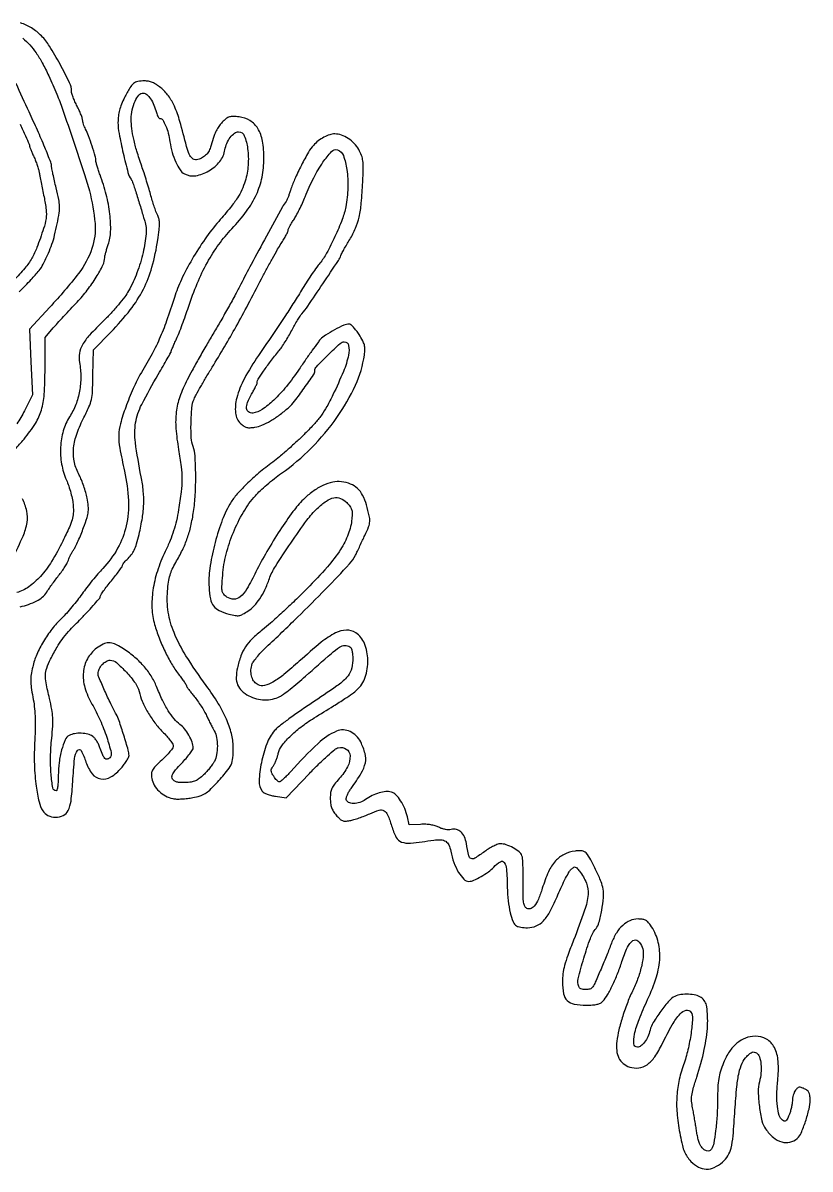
# Model space of a CAD drawing. Extents: x 0 to 2791, y 427 to 2463.
# Drawn here: x 356 to 712, y 466 to 984 of the extents above; entities that cross this region are included whole.
import ezdxf

# ---------------------------------------------------------------- set-up
doc = ezdxf.new("R2010")
doc.units = 0

msp = doc.modelspace()

# ---------------------------------------------------------------- linework, layer by layer
for points in [[(352.374228, 791.364408, 0.020669), (356.523063, 796.028189, 0.030008), (361.639175, 803.1088, 0.068868), (364.3649, 809.080663, 0.057108), (365.641399, 816.234518, 0.015623), (366, 827.708732), (366, 841.994238), (369.710781, 846.247119, -0.00507), (371.617118, 848.387739, -0.001734), (374.423384, 851.453841, -0.001723), (377.544295, 854.816738, -0.00199), (380.5428, 858, 0.026408), (385.113728, 863.35364, 0.025131), (389.176412, 869.245909, 0.024444), (392.183525, 874.691857, 0.111595), (393.014553, 878.188075, -0.055828), (393.10855, 878.950715, -0.008522), (393.489863, 880.436497, -0.009444), (394.005017, 882.180933, -0.008059), (394.612194, 884, 0.079128), (395.682179, 889.868452, 0.034966), (395.307023, 897.763229, 0.032089), (393.681862, 906.61663, 0.028839), (390.895137, 915.519326, -0.008114), (390.169505, 917.539801, -0.009804), (389.556697, 919.459748, -0.008594), (389.102098, 921.088612, -0.063831), (389, 921.885112, 0.071115), (388.70806, 923.927313, 0.007688), (387.298936, 928.492996, 0.010045), (385.702254, 933.082187, 0.029252), (384.354591, 936.154292, -0.019308), (383.836089, 937.275161, -0.018538), (383.397911, 938.447841, -0.018837), (383.089376, 939.509405, -0.061372), (383, 940.234814, 0.082255), (382.8631, 941.06135, 0.011611), (382.266854, 942.687186, 0.012978), (381.459799, 944.592443, 0.010716), (380.504185, 946.580522, -0.01339), (379.548427, 948.596442, -0.015021), (378.740287, 950.585617, -0.014405), (378.154934, 952.31113, -0.074117), (378.004185, 953.306684, 0.112918), (377.114137, 957.156497, 0.011536), (372.804979, 965.532439, 0.014659), (368.037441, 973.715368, 0.055413), (364.37327, 978.363503, 0.058893), (359.933318, 981.916335, 0.064648), (354.920369, 984.203818, 0.075745)], [(355.896534, 977.363704, -0.027999), (359.113158, 974.25, -0.03673), (361.961445, 970.671378, -0.024321), (364.708558, 966.192604, -0.01821), (367.689653, 960.25255, -0.007485), (371.313322, 952, -0.016267), (373.904144, 945.245235, -0.002134), (378.877764, 930.698697, -0.002317), (383.715695, 916.126486, -0.01326), (386.040693, 908.318032, -0.045796), (388.604708, 893.501002, -0.10203), (387.201021, 882.196417, -0.083036), (381.166461, 870.952919, -0.023286), (368.205258, 855.715233), (358.910517, 845.766125), (359.603886, 830.876086), (360.297255, 815.986047), (356.677557, 808.743024, -0.030522), (353.303495, 802.910749, -0.032712)], [(354.331199, 862.629878, 0.011237), (359.738691, 868.157566, 0.015315), (363.334594, 872.246695, 0.058387), (365.176215, 875.09451, 0.009983), (367.542486, 880.154481, 0.021355), (369.120907, 884.16724, 0.022014), (370.322486, 888.222856, 0.011303), (371.486845, 893.395476, 0.010932), (372.370133, 898.335241, 0.045724), (372.562145, 901.345796, 0.043898), (372.208222, 904.398241, 0.009551), (371.038757, 909.572661, -0.002994), (370.257771, 912.82902, -0.004141), (369.598885, 915.760095, -0.002625), (369.078992, 918.228495, -0.050627), (369, 919.00663, 0.092968), (368.589195, 921.196918, 0.004801), (365.907195, 927.903825, 0.007692), (362.573601, 935.671437, 0.006169), (358.754701, 943.930333, -0.011255), (352.936691, 956.8561, -0.035795)], [(354.689077, 720.177914, 0.061055), (362.257826, 722.795831, 0.13801), (366.740644, 726.801533, -0.011574), (367.650032, 728.158535, -0.003849), (369.043213, 730.104869, -0.003829), (370.620365, 732.238234, -0.00435), (372.164954, 734.257596, 0.012323), (373.634404, 736.243552, 0.012771), (374.986176, 738.276354, 0.012559), (376.065038, 740.091876, 0.052557), (376.566219, 741.257596, -0.029378), (376.95634, 742.294786, -0.014161), (377.570064, 743.575669, -0.013989), (378.287371, 744.879012, -0.019478), (379.005961, 746, 0.038732), (379.848841, 747.433394, 0.008993), (381.030568, 749.96875, 0.009228), (382.288064, 752.945322, 0.008919), (383.449825, 756, 0.010074), (384.983525, 760.545097, 0.047169), (385.561173, 763.241673, 0.057686), (385.564954, 765.740583, 0.019891), (385.011705, 769.316238, 0.020798), (384.398904, 771.87712, 0.013668), (383.491936, 774.770125, 0.013759), (382.452688, 777.542481, 0.025637), (381.436646, 779.715178, -0.066452), (379.31056, 785.433242, -0.073785), (378.863714, 791.304122, -0.063868), (380.156374, 797.717244, -0.035395), (383.25, 805.091375, 0.011026), (385.866282, 810.564204, 0.051006), (386.97489, 813.88773, 0.04412), (387.463845, 817.574579, 0.006911), (387.682912, 824.911674), (387.865825, 836.323349), (395.755224, 844.411674, 0.027004), (404.566579, 854.47928, 0.048437), (410.472119, 863.730155, 0.050019), (414.368804, 873.734884, 0.030951), (416.995855, 886.086064, 0.007362), (417.60623, 890.649391, 0.030063), (417.768653, 893.440185, 0.050085), (417.567191, 895.407281, 0.072439), (416.974211, 897.048188, -0.032434), (416.36292, 898.393301, -0.008067), (415.543555, 900.669198, -0.008213), (414.688972, 903.309621, -0.008162), (413.919702, 905.982162, 0.006107), (413.069621, 908.981767, 0.003333), (411.95736, 912.641635, 0.003321), (410.777369, 916.346414, 0.005275), (409.712887, 919.5, -0.010226), (407.530679, 926.18257, -0.019289), (406.091239, 931.668332, -0.023422), (405.272249, 936.405263, -0.031184), (405.001554, 940.764351, -0.051332), (405.433317, 944.945407, -0.056724), (406.707175, 948.804874, -0.067), (408.483919, 951.601843, -0.221276), (410.414044, 952.5, -0.189303), (411.989359, 951.881408, -0.056594), (413.701346, 949.887103, -0.048692), (415.250049, 947.045456, -0.039395), (416.352899, 943.75, 0.030743), (416.685179, 942.696975, 0.042712), (417.117435, 941.807812, 0.049626), (417.579366, 941.183541, 0.211728), (417.993372, 941, -0.258785), (419.201768, 940.329679, -0.037963), (420.548005, 937.756302, -0.036673), (421.736776, 934.31696, -0.029638), (422.514032, 930.486825, 0.032598), (423.522715, 925.662845, 0.037977), (425.116101, 921.259767, 0.041848), (427.04081, 917.792725, 0.122854), (429.050094, 915.97319, 0.164077), (434.156708, 915.116875, 0.094787), (440.073548, 917.264106, 0.090286), (445.023705, 921.581391, 0.129449), (447.364867, 926.880287, -0.064811), (448.213455, 929.744797, -0.057729), (449.791399, 932.420852, -0.06347), (451.699372, 934.369406, -0.168866), (453.513275, 935, -0.309445), (456.116019, 933.218609, -0.059138), (457.624787, 927.365038, -0.051699), (457.855429, 919.883162, -0.055582), (456.522173, 912.700711, -0.033861), (454.997784, 908.6787, -0.037677), (452.988859, 905.047243, -0.0259), (449.878773, 900.803153, -0.007187), (444.569092, 894.48091, 0.025719), (438.368892, 886.516955, 0.020675), (432.521313, 877.368597, 0.021164), (427.660894, 868.147191, 0.035626), (424.486526, 860, -0.01014), (420.990923, 849.47246, -0.019432), (417.691977, 841.206426, -0.020651), (413.903289, 833.557156, -0.013267), (408.915816, 825, 0.026243), (407.602091, 822.605302, 0.008191), (405.882477, 818.884375, 0.008162), (404.094824, 814.658581, 0.008925), (402.500819, 810.5, 0.019563), (400.092896, 802.958567, 0.062751), (399.334308, 797.749132, 0.050472), (399.809332, 791.940338, 0.009527), (401.942097, 781.5, -0.043824), (403.708441, 768.294725, -0.066389), (402.700408, 756.764592, -0.072157), (398.833365, 746.609715, -0.063938), (392.112634, 737.5, 0.013143), (389.951826, 735.119391, 0.00694), (387.39072, 732.059375, 0.0069), (384.854569, 728.852894, 0.010581), (382.755926, 726, -0.012616), (380.665835, 723.182823, -0.008635), (378.15865, 720.0875, -0.008708), (375.637677, 717.186884, -0.017391), (373.526941, 715, 0.035275), (369.140574, 710.11765, 0.031157), (365.282353, 704.467457, 0.031984), (362.267293, 698.573992, 0.044967), (360.415637, 692.968784, 0.018859), (359.737436, 689.470116, 0.03996), (359.533788, 686.718657, 0.034668), (359.758871, 683.735367, 0.011109), (360.497317, 679.350165, -0.018975), (361.14225, 675.114502, -0.017585), (361.484641, 670.733229, -0.01529), (361.544997, 665.80492, -0.008847), (361.331529, 659.881847, 0.010053), (361.140895, 654.212484, 0.0114), (361.191432, 648.773168, 0.012071), (361.479105, 643.662547, 0.0155), (362.002369, 638.983469, 0.020546), (363.31069, 631.931923, 0.082675), (364.968812, 627.892498, 0.141927), (367.321208, 625.768851, 0.113576), (370.662288, 625, 0.109157), (374.233767, 625.789108, 0.171312), (376.458742, 627.964965, 0.084798), (377.751711, 632.329028, 0.014419), (378.534304, 641, -0.009226), (379.376671, 651.556656, -0.123396), (380.677071, 655.190826, -0.568283), (382.31865, 655.105508, -0.041184), (384.516475, 649.950397, 0.084529), (387.347833, 644.633688, 0.18862), (391.213877, 642.316576, 0.181621), (395.738, 643.197183, 0.077978), (400.487792, 647.256773, 0.017559), (401.831379, 648.942846, 0.021328), (402.963881, 650.615863, 0.020476), (403.785426, 652.079523, 0.120601), (403.984994, 652.929999, 0.068535), (403.626929, 655.358086, 0.004657), (401.609349, 662.055983, 0.005784), (399.482284, 668.617969, 0.045926), (398.192146, 671.531805, -0.014899), (395.742489, 676.250843, -0.007715), (392.950971, 682.280448, -0.003846), (390.348442, 688.260724, -0.101035), (390, 689.967475, -0.112173), (390.460282, 691.993319, -0.072242), (391.80781, 694.001295, -0.074063), (393.623972, 695.493076, -0.135773), (395.456361, 696, -0.182052), (398.275065, 694.93852, -0.025971), (402.777626, 690.552844, -0.029215), (406.849791, 685.600812, -0.103767), (408.52784, 681.873244, 0.048616), (409.963426, 677.442924, 0.029507), (412.457955, 672.526188, 0.028696), (415.641568, 667.728818, 0.034709), (419.173796, 663.641332, -0.015051), (421.022008, 661.66514, -0.019676), (422.582303, 659.745501, -0.017588), (423.741348, 658.080013, -0.144189), (424, 657.201742, -0.15352), (423.726031, 656.330481, -0.018158), (422.489969, 654.689699, -0.020349), (420.828131, 652.804981, -0.015367), (418.859467, 650.870125, 0.010289), (415.833016, 647.955463, 0.070378), (414.594638, 646.302945, 0.116602), (414.161931, 644.742061, 0.049828), (414.295444, 642.566819, 0.090774), (415.380796, 639.517275, 0.070588), (417.554275, 636.739336, 0.06835), (420.494831, 634.597834, 0.074627), (423.818897, 633.407087, 0.044441), (425.483567, 633.22967, 0.016674), (427.831692, 633.267224, 0.016365), (430.400424, 633.478496, 0.019116), (432.818897, 633.851475, 0.025519), (436.096488, 634.661443, 0.062809), (438.357713, 635.667853, 0.054874), (440.471352, 637.287492, 0.015899), (443.35209, 640.225691, 0.01059), (448.117391, 645.631067, 0.065558), (450.111983, 648.7399, 0.088279), (450.951857, 651.854272, 0.027254), (451.111893, 656.729471, 0.056865), (450.280868, 662.834568, 0.041206), (448.047009, 669.329557, 0.034325), (444.313076, 676.462525, 0.019772), (438.912918, 684.520629, -0.016759), (429.731471, 698.044343, -0.043517), (424.341356, 708.501217, -0.058123), (421.753568, 717.749111, -0.05997), (421.4027, 727.244966, -0.015394), (421.873415, 731.368896, -0.033737), (422.541304, 734.473708, -0.03797), (423.562125, 737.225436, -0.025409), (425.119322, 740.202371, 0.020503), (428.136348, 745.834913, 0.028428), (430.334204, 751.122851, 0.027964), (431.943021, 756.693376, 0.018923), (433.174643, 763.188308, 0.024617), (433.940192, 770.792512, 0.014673), (434.138239, 779.888993, 0.012489), (433.862271, 788.363712, 0.076597), (432.951652, 792.627166, -0.078577), (432.131028, 796.544703, -0.017777), (432.034843, 803.362655, -0.017911), (432.425514, 810.177716, -0.076061), (433.412764, 814.127876, -0.026272), (434.344041, 816.059368, -0.004141), (436.403619, 819.740689, -0.004588), (438.909238, 824.041301, -0.003994), (441.610515, 828.5, 0.005362), (447.153641, 837.706175, 0.005513), (452.445973, 846.944728, 0.005083), (457.899732, 856.950878, 0.003405), (463.9425, 868.5, -0.004129), (466.344234, 873.074129, -0.003837), (468.879721, 877.721573, -0.003827), (471.197694, 881.819648, -0.012915), (472.801441, 884.445781, 0.009147), (474.026513, 886.418266, 0.012237), (475.060423, 888.253663, 0.009481), (475.850204, 889.810086, 0.113133), (476, 890.463646, -0.10701), (476.133059, 891.078239, -0.0141), (476.722201, 892.283621, -0.015838), (477.517149, 893.689947, -0.012672), (478.458558, 895.153825, 0.024674), (479.59123, 897.011631, 0.00925), (480.999355, 899.718558, 0.009138), (482.426978, 902.728354, 0.010959), (483.655635, 905.612615, -0.022344), (487.516244, 914.132147, -0.033259), (491.699788, 921.164804, -0.034842), (495.613885, 926.077037, -0.291103), (498.234028, 926.779107, -0.233039), (500.91515, 924.217252, -0.051157), (502.525704, 917.85709, -0.045354), (502.976685, 909.68666, -0.037997), (502.010781, 901.056848, -0.045035), (500.391165, 895.36947, -0.015995), (497.099613, 887.571779, -0.015659), (493.3589, 880.073172, -0.052731), (490.270542, 875.553213, 0.021295), (488.878546, 873.767737, 0.005873), (486.845097, 870.845031, 0.005921), (484.617525, 867.476532, 0.00616), (482.5, 864.099874, -0.004192), (478.618602, 857.856057, -0.004654), (474.76413, 851.893488, -0.003393), (469.90429, 844.634671, -0.001066), (462.535069, 833.837332, 0.027056), (456.143943, 823.340725, 0.05915), (452.703466, 814.591495, 0.08773), (452.145913, 807.764226, 0.182765), (454.457697, 803.039741, 0.038936), (455.914243, 801.870643, 0.086601), (457.205271, 801.285176, 0.077021), (458.713505, 801.135, 0.026023), (460.914946, 801.370409, 0.062404), (464.103751, 802.29846, 0.029749), (467.923885, 804.226183, 0.026893), (472.025533, 806.916912, 0.022111), (476.1027, 810.204372, 0.047667), (478.874365, 813.163231, 0.009614), (483.173471, 818.958469, 0.005297), (487.438302, 825.080924, 0.150582), (488, 826.903716, -0.193736), (488.731504, 828.720746, -0.007182), (494.028212, 834.076833, -0.007284), (499.471713, 839.27181, -0.189074), (501.328542, 840, -0.361131), (503.310647, 838.353696, -0.099038), (503.254352, 833.977392, -0.045752), (500.966628, 826.627022, -0.014008), (496.205705, 816, -0.014469), (493.470603, 810.722439, -0.02935), (490.964854, 806.776406, -0.028202), (487.949179, 803.053534, -0.012344), (483.562993, 798.456287, -0.008898), (480.000643, 795.026749, -0.006654), (475.959129, 791.37116, -0.006731), (472.059195, 788.029004, -0.015237), (469, 785.63213, 0.016587), (462.709579, 780.676141, 0.01874), (457.021255, 775.50362, 0.020172), (452.407752, 770.601155, 0.048768), (449.530833, 766.547773, 0.043447), (445.745133, 758.357041, 0.025317), (442.591105, 747.995454, 0.025382), (440.533801, 737.530104, 0.049991), (440.165919, 729.069435, 0.032236), (440.817105, 723.70932, 0.113044), (442.196223, 720.54038, 0.125604), (444.725903, 718.472511, 0.044155), (449.169806, 716.864773, 0.018562), (452.058604, 716.21343, 0.087541), (453.751338, 716.196489, 0.087003), (455.352674, 716.759699, 0.018211), (457.900051, 718.315159, 0.057416), (460.702749, 720.672538, 0.04408), (463.18472, 723.813873, 0.037448), (465.417453, 727.845967, 0.022696), (467.469307, 732.902757, -0.056775), (470.156045, 738.415287, -0.007978), (477.133761, 748.998687, -0.008722), (484.466586, 759.351047, -0.04428), (489.134688, 764.649475, -0.036987), (493.224003, 767.997909, -0.104212), (496.603341, 769.444632, -0.145207), (499.589038, 769.170461, -0.101706), (502.427168, 767.300104, -0.032021), (503.910326, 765.613755, -0.087161), (504.646858, 764.21093, -0.078689), (504.901092, 762.557191, -0.022823), (504.771317, 759.971852, -0.067213), (503.144405, 753.02404, -0.051501), (499.628104, 746.052641, -0.037987), (493.713324, 738.207224, -0.015305), (484.535604, 728.40581, -0.005201), (479.024135, 722.983562, -0.004777), (473.243831, 717.519486, -0.004776), (467.994876, 712.744247, -0.015662), (464.400841, 709.733571, 0.023846), (459.624182, 705.597372, 0.056217), (456.602748, 701.989271, 0.060208), (454.581491, 697.955851, 0.030964), (453.00467, 692.520836, 0.05028), (452.480999, 688.177412, 0.101536), (453.105106, 684.802616, 0.110962), (454.952373, 682.138439, 0.068047), (458.103314, 679.947293, 0.054177), (461.637085, 678.603051, 0.057174), (465.31309, 678.081183, 0.059244), (468.891133, 678.409667, 0.066938), (472.137461, 679.571084, 0.041149), (473.815272, 680.621821, 0.00689), (476.82767, 682.938267, 0.007507), (480.298649, 685.77003, 0.006596), (483.837801, 688.827633, -0.001672), (495.483873, 699.091116, -0.033616), (499.239589, 701.957064, -0.137469), (501.586129, 702.712334, -0.151836), (503.883097, 702.093412, -0.149619), (504.484271, 701.392845, -0.052446), (504.890001, 700.114634, -0.038656), (505.116991, 698.312442, -0.017638), (505.147256, 695.938247, -0.072252), (504.392024, 691.451993, -0.114471), (502.400315, 688.121643, -0.049295), (497.994619, 684.370267, -0.00479), (486.396948, 676.482352, 0.005662), (480.781821, 672.648999, 0.007053), (475.65609, 668.955231, 0.00584), (471.444021, 665.751702, 0.052394), (469.774281, 664.143595, 0.084972), (466.291836, 658.19961, 0.040366), (463.834548, 649.645977, 0.038465), (462.812123, 641.31861, 0.177203), (464.25, 636.759132, 0.107502), (465.046685, 636.087601, 0.030147), (466.537732, 635.411153, 0.028923), (468.360163, 634.831797, 0.026861), (470.282706, 634.449554), (475.065411, 633.763103), (485.555679, 644.77891, -0.008194), (489.851693, 649.144604, -0.01207), (493.776716, 652.822578, -0.00971), (497.093367, 655.669624, -0.111466), (498.618627, 656.440417, -0.209213), (502.23954, 655.831634, -0.244191), (503.932754, 652.823943, -0.128184), (502.798996, 647.783401, -0.067223), (499.089673, 642.481457, 0.017608), (496.881159, 639.909413, 0.060775), (495.729486, 638.043108, 0.073578), (495.17599, 636.151066, 0.03444), (495, 633.599068, 0.030731), (495.141677, 631.296148, 0.053387), (495.577069, 629.432942, 0.055268), (496.383975, 627.748166, 0.035621), (497.657652, 625.99501, 0.024299), (499.268843, 624.258896, 0.09844), (500.471831, 623.474402, 0.108155), (501.823047, 623.247814, 0.032456), (503.907652, 623.486949, 0.02738), (505.658643, 623.904053, 0.010689), (508.027487, 624.662797, 0.010543), (510.561915, 625.594947, 0.012895), (512.888047, 626.57654, -0.032187), (517.095487, 628.163842, -0.203137), (519.325199, 627.930161, -0.17123), (520.930087, 626.123721, -0.021703), (522.713848, 621.141608, 0.041443), (524.836863, 615.876044, 0.196104), (527.239463, 613.779772, 0.108956), (531.256698, 613.32362, 0.008993), (541.768815, 614.612253, -0.0455), (545.047176, 614.773102, -0.132257), (547.192738, 614.09786, -0.144627), (548.595781, 612.484033, -0.058522), (549.498246, 609.680902, 0.037243), (550.931496, 604.482179, 0.049379), (553.030007, 600.049283, 0.059002), (555.419123, 596.962551, 0.201213), (557.714152, 596, 0.106246), (559.856213, 596.460369, 0.023889), (563.198888, 598.163243, 0.025772), (566.537445, 600.305357, 0.0495), (568.924314, 602.402682, -0.064108), (571.922909, 604.886591, -0.404751), (573.685351, 604.519336, -0.133033), (574.705579, 601.556763, -0.010987), (575.077183, 593.334654, 0.020987), (575.483293, 587.110864, 0.032054), (576.40488, 581.780847, 0.035998), (577.693456, 577.719945, 0.157674), (579.279444, 575.806132, 0.081473), (579.984578, 575.505146, 0.020163), (581.220486, 575.253932, 0.02009), (582.677488, 575.078195, 0.018925), (584.173275, 575.015313, 0.104279), (588.11728, 575.829751, 0.103465), (591.409359, 578.168292, 0.066657), (594.497801, 582.55122, 0.020359), (597.959746, 589.904604, -0.008824), (599.694678, 593.821655, -0.011036), (601.447751, 597.38984, -0.009366), (603.03102, 600.305484, -0.079926), (603.958295, 601.462258, -0.034235), (605.085225, 602.349802, -0.208995), (605.796791, 602.484155, -0.154212), (606.507316, 602.066454, -0.016704), (607.748112, 600.593094, -0.073265), (610.816323, 595.23744, -0.11562), (611.571556, 590.020371, -0.062374), (610.046099, 582.899725, -0.009789), (605.046468, 569.421342, 0.00651), (602.426448, 562.497675, 0.022125), (600.979955, 557.894993, 0.032129), (600.246015, 554.198853, 0.032958), (600, 550.470637, 0.047081), (600.499384, 545.178956, 0.152708), (602.143625, 542.105652, 0.150197), (605.2655, 540.487126, 0.045063), (610.659464, 540, 0.014992), (613.63345, 540.089191, 0.041652), (615.701305, 540.387386, 0.060786), (617.178316, 540.923019, 0.093301), (618.254088, 541.75, 0.051118), (620.328426, 544.611784, 0.019047), (622.65515, 549.00599, 0.017963), (624.936855, 554.213594, 0.016484), (626.910481, 559.721594, -0.027485), (629.388448, 566.185818, -0.13391), (631.853388, 569.189185, -0.346033), (634.11855, 569.078186, -0.123685), (636.097656, 566.243144, -0.110558), (636.563045, 563.013176, -0.033534), (635.847746, 558.085886, -0.031685), (634.273382, 552.496473, -0.02933), (631.971849, 547, 0.021218), (629.514049, 541.387519, 0.016029), (627.280601, 535.038871, 0.01632), (625.53769, 528.827992, 0.030307), (624.599307, 523.681502, 0.052404), (624.535316, 519.42863, 0.093847), (625.487014, 516.078835, 0.108506), (627.468897, 513.628638, 0.089168), (630.43364, 512.021901, 0.112321), (634.534157, 511.630883, 0.123183), (638.247168, 513.087121, 0.088504), (641.716925, 516.627277, 0.03585), (645.128381, 522.488078, -0.014556), (649.672076, 531.118979, -0.055344), (653.227067, 536.053955, -0.147461), (655.962221, 537.705199, -0.32621), (658.105388, 536.848393, -0.157447), (658.838737, 533.946039, -0.018782), (658.152584, 527.268506, -0.022818), (656.754384, 519.821154, -0.027594), (654.745686, 513, 0.034249), (652.638444, 505.476439, 0.039431), (651.703381, 498.082534, 0.036567), (651.909853, 490.181173, 0.023492), (653.246308, 481.105146, 0.01169), (654.243358, 476.573189, 0.038702), (655.195868, 473.672682, 0.053028), (656.400138, 471.471534, 0.040823), (658.140398, 469.355146, 0.077646), (661.513981, 466.811568, 0.117175), (665.057209, 465.87745, 0.114657), (668.698018, 466.63002, 0.072221), (672.355233, 469.007037, 0.073105), (674.844679, 471.936871, 0.080454), (676.286326, 475.367698, 0.038307), (677.172636, 480.836711, 0.005113), (678.035672, 492.5, -0.007417), (678.876828, 503.197607, -0.030863), (679.875332, 509.587503, -0.052794), (681.283195, 513.804662, -0.089664), (683.397337, 516.851883, -0.02224), (684.824434, 518.157375, -0.089821), (685.845829, 518.738521, -0.13917), (686.759364, 518.794835, -0.086416), (687.7608, 518.386228, -0.178717), (689.076265, 516.681759, -0.050521), (689.7623, 513.342644, -0.046506), (689.7974, 509.323769, -0.046331), (689.089615, 505.36239, 0.074917), (688.541572, 500.811421, 0.025185), (689.078027, 494.125671, 0.024144), (690.251479, 487.629307, 0.099065), (691.891728, 484, 0.06013), (695.39812, 480.175803, 0.104867), (699.158125, 478.123464, 0.130264), (702.848259, 478.006815, 0.12378), (706.193166, 479.721834, 0.112597), (707.955251, 482.156627, 0.020432), (709.939881, 487.407696, 0.022944), (711.515998, 493.002083, 0.057246), (712, 497.21561, 0.027273), (711.888113, 499.265346, 0.092923), (711.501877, 500.53927, 0.113992), (710.730825, 501.442353, 0.05244), (709.390453, 502.231867, 0.027877), (707.917796, 502.806085, 0.12371), (706.998014, 502.870461, 0.146853), (706.243247, 502.489044, 0.045003), (705.390453, 501.519298, 0.056149), (704.857218, 500.586235, 0.030463), (704.408446, 499.341783, 0.029942), (704.101744, 498.003765, 0.041389), (704, 496.776752, -0.039133), (703.894705, 495.433452, -0.018178), (703.559346, 493.715669, -0.017881), (703.074381, 491.928033, -0.023782), (702.4999, 490.345519, -0.015533), (701.637812, 488.450009, -0.109302), (701.00768, 487.663806, -0.244869), (700.355527, 487.533561, -0.102749), (699.541336, 487.965694, -0.146385), (698.067876, 490.17893, -0.04375), (697.216605, 494.188197, -0.036026), (696.953883, 499.464135, -0.021134), (697.361721, 505.775771, 0.042414), (697.556457, 514.620891, 0.102065), (695.841519, 520.910543, 0.147455), (692.291776, 524.627325, 0.131951), (687.115141, 525.966779, 0.09214), (682.829597, 525.129467, 0.081037), (678.912521, 522.789809, 0.071101), (675.53946, 519.010682, 0.049612), (672.858474, 513.954906, 0.020968), (671.462232, 510.087998, 0.036553), (670.680461, 506.771625, 0.029174), (670.291786, 502.901709, 0.008838), (670.149577, 497, -0.013438), (669.914045, 489.927721, -0.015354), (669.299837, 483.187235, -0.013756), (668.450978, 477.535753, -0.094524), (667.4522, 474.922658, -0.171563), (666.49253, 474.150723, -0.152738), (665.208322, 474.106462, -0.11327), (663.822698, 474.853138, -0.072546), (662.63145, 476.25, -0.053017), (662.04262, 477.452512, -0.017975), (661.441219, 479.307813, -0.017645), (660.91916, 481.420692, -0.019388), (660.566138, 483.5, 0.006053), (660.241892, 485.776001, 0.003521), (659.800456, 488.5, 0.003519), (659.319635, 491.22363, 0.005933), (658.873248, 493.5, -0.030485), (658.422604, 496.595785, -0.054742), (658.488703, 499.159635, -0.037478), (659.144303, 502.234429, -0.007836), (660.77697, 507.5, 0.025501), (664.148811, 519.907726, 0.040134), (665.624541, 530.844008, 0.047799), (665.272171, 539.305119, 0.208609), (662.718531, 543.484595, 0.098209), (660.376147, 544.517243, 0.045417), (657.061477, 544.946076, 0.044849), (653.606119, 544.767099, 0.073183), (650.797053, 543.936495, 0.108764), (648.282004, 542.023443, 0.018347), (644.520627, 537.247872, 0.020051), (641.102205, 532.146395, 0.076238), (639.619857, 528.621527, -0.043793), (638.602845, 525.685293, -0.056086), (637.150142, 523.222991, -0.067209), (635.497288, 521.549814, -0.165818), (633.88499, 521, -0.392247), (632.302095, 522.46757, -0.072179), (632.600754, 526.818665, -0.041128), (634.654999, 533.582657, -0.016291), (638.526932, 542.5, 0.035431), (642.535494, 552.792685, 0.065963), (644.037175, 561.603391, 0.079845), (643.090754, 569.305075, 0.081855), (639.778953, 576.25, 0.042848), (638.64382, 577.614319, 0.084799), (637.502701, 578.432427, 0.080175), (636.111328, 578.85188, 0.03504), (634.181906, 578.973099, 0.100083), (630.554217, 578.211985, 0.083617), (627.241666, 576.073972, 0.071354), (624.400184, 572.619417, 0.047584), (622.164379, 568, -0.007823), (620.082636, 562.653666, -0.004645), (617.443447, 556.345562, -0.003127), (614.856912, 550.423537, -0.038255), (613.684926, 548.25, -0.178886), (612.433608, 547.307051, -0.081424), (610.372333, 547.039112, -0.083974), (608.39282, 547.441991, -0.212111), (607.377102, 548.459671, -0.153236), (607.157471, 551.980456, -0.011897), (609.66602, 561.202161, -0.015336), (612.65108, 570.20796, -0.082204), (615.188246, 574.693422, 0.106804), (616.52486, 577.350933, 0.018246), (617.748717, 582.9094, 0.020306), (618.554109, 588.640023, 0.066696), (618.42383, 592.450847, 0.053242), (617.477736, 595.820119, 0.015177), (615.306473, 600.809139, 0.01555), (612.80811, 605.704029, 0.04508), (610.684916, 608.853702, 0.115404), (609.962895, 609.411496, 0.064906), (608.898525, 609.738825, 0.049648), (607.498322, 609.836308, 0.025913), (605.753391, 609.693748, 0.080355), (600.732598, 608.175237, 0.098959), (596.848621, 605.214401, 0.075995), (593.713872, 600.328944, 0.030131), (590.908293, 592.842179, -0.025188), (589.109931, 587.895039, -0.07364), (587.229518, 584.800602, -0.151994), (585.354382, 583.582606, -0.2466), (583.538453, 583.968087, -0.145765), (582.798875, 585.076066, -0.04624), (582.386906, 587.040925, -0.026957), (582.19906, 590.149338, -0.00635), (582.231568, 595.356099, 0.006896), (582.252357, 599.391918, 0.008678), (582.155203, 603.128181, 0.007157), (581.975164, 606.246735, 0.066015), (581.701735, 607.569622, 0.142073), (580.467039, 609.306752, 0.041893), (577.719214, 611.134212, 0.04247), (574.548555, 612.543536, 0.083537), (571.835503, 613, 0.096022), (570.72262, 612.784288, 0.020639), (568.923674, 611.971875, 0.020834), (566.886056, 610.839799, 0.018552), (564.867115, 609.5, -0.013095), (560.342436, 606.425719, -0.250334), (558.698056, 606.293849, -0.240766), (557.634785, 607.588201, -0.012183), (556.567761, 613.112712, 0.062075), (555.656013, 616.163347, 0.102341), (554.101711, 618.347967, 0.12527), (552.057735, 619.462466, 0.124604), (549.725298, 619.46719, -0.064105), (548.492186, 619.321167, -0.040637), (547.049099, 619.453426, -0.038237), (545.538835, 619.837553, -0.037956), (544.100777, 620.447886, 0.047816), (542.445228, 621.11238, 0.031736), (540.447521, 621.564727, 0.029058), (538.205034, 621.792281, 0.024237), (535.810046, 621.779262), (530.633946, 621.5), (529.859425, 625.120888, 0.045733), (528.67961, 628.906339, 0.04444), (526.822582, 632.452954, 0.04782), (524.669541, 635.188822, 0.14158), (522.624365, 636.37943, 0.085953), (520.145228, 636.564269, 0.046447), (517.130778, 635.984871, 0.042841), (513.962841, 634.762167, 0.041223), (511.006092, 633.004338, -0.074977), (508.364623, 631.665546, -0.081346), (505.519747, 631.214921, -0.106916), (503.267516, 631.714459, -0.242719), (502.223673, 633.050362, -0.122844), (502.270773, 633.86985, -0.029227), (502.756333, 635.158637, -0.028323), (503.506476, 636.615929, -0.024673), (504.449032, 638.050362, 0.020811), (509.041703, 644.923519, 0.086543), (510.860014, 649.545682, 0.115674), (510.740225, 653.794632, 0.052209), (508.75, 659.037036, 0.165628), (503.943874, 663.747685, 0.214535), (497.843629, 663.896731, 0.09115), (489.470956, 658.410838, 0.018953), (477.167907, 645.75, -0.009979), (475.461908, 643.930169, -0.014377), (473.87575, 642.395313, -0.010045), (472.511357, 641.198352, -0.176817), (471.967997, 641, -0.163495), (471.509799, 641.153941, -0.031337), (470.83573, 641.734375, -0.030406), (470.10278, 642.542831, -0.023909), (469.408043, 643.5, -0.025716), (468.542325, 644.982235, -0.111672), (468.287424, 645.960995, -0.121067), (468.488791, 646.912227, -0.032628), (469.253847, 648.264667, 0.033177), (469.873806, 649.363419, 0.016942), (470.510608, 650.814659, 0.016757), (471.068218, 652.360883, 0.024104), (471.448455, 653.765318, -0.106769), (473.02877, 657.220806, -0.036756), (476.652775, 661.393427, -0.032744), (481.661062, 665.756934, -0.024909), (487.663729, 669.876236, 0.001273), (496.488379, 675.337473, 0.005566), (501.662277, 678.638119, 0.008942), (505.005751, 680.910172, 0.030212), (507.066479, 682.560163, 0.129109), (510.799988, 688.278209, 0.085934), (511.977482, 696.059136, 0.088863), (510.473107, 703.537423, 0.154968), (506.517227, 708.396755, 0.155418), (502.272112, 709.579266, 0.107968), (497.415325, 708.329808, 0.055124), (490.950926, 704.121849, 0.012411), (481, 695.53417, -0.012699), (474.069044, 689.559696, -0.041501), (469.08712, 686.128887, -0.068502), (465.310569, 684.605904, -0.170129), (462.382431, 684.871614, -0.117394), (460.682884, 686.194035, -0.089086), (459.550823, 688.2755, -0.078383), (459.12069, 690.875009, -0.063445), (459.457297, 693.68588, -0.089377), (460.080777, 695.06648, -0.018431), (461.679849, 697.217242, -0.018834), (463.751345, 699.608616, -0.016753), (466.076807, 701.93588, 0.005377), (480.154899, 715.398042, 0.006631), (492.976441, 728.262069, 0.004113), (503.723867, 739.51876, 0.079619), (506.419213, 743.5, -0.000866), (507.301452, 745.383956, -0.000427), (508.428844, 747.775289, -0.000424), (509.603136, 750.255146, -0.000619), (510.641967, 752.437153, 0.01793), (512.322894, 756.30761, 0.080639), (512.842692, 758.71174, 0.069991), (512.613737, 761.314202, 0.011512), (511.3592, 766.21656, 0.0492), (509.651887, 770.594082, 0.088256), (507.335685, 773.664737, 0.093381), (504.202285, 775.639136, 0.060753), (500.05027, 776.720083, 0.090913), (496.135285, 776.532041, 0.051828), (491.644239, 774.979262, 0.0468), (487.051938, 772.288685, 0.041153), (482.822254, 768.684141, 0.037478), (478.128667, 763.199626, 0.013359), (472.251345, 754.722193, 0.013297), (466.346653, 745.153794, 0.016554), (461.399193, 735.949384, -0.015898), (457.303628, 728.305826, -0.083843), (454.282519, 724.652654, -0.183085), (451.424327, 723.608157, -0.143024), (448.238402, 724.579449, -0.064327), (446.795337, 725.816086, -0.137377), (446.147945, 727.120277, -0.060773), (446.009092, 729.210999, -0.005409), (446.357065, 734.483842, -0.0435), (447.922461, 743.963212, -0.034887), (451.180494, 753.7831, -0.035229), (455.72099, 762.935412, -0.047744), (461.127958, 770.408028, -0.024347), (463.273255, 772.61834, -0.010521), (466.329436, 775.35666, -0.010382), (469.709515, 778.139513, -0.013547), (472.920088, 780.534609, 0.044219), (486.463044, 791.993339, 0.042208), (498.013795, 805.823729, 0.044651), (506.397302, 820.390966, 0.073265), (510.413568, 834.01352, 0.028715), (510.631708, 836.635016, 0.069109), (510.413756, 838.566092, 0.060608), (509.655765, 840.511964, 0.018165), (508.047835, 843.26352, 0.021747), (506.783823, 845.077213, 0.028549), (505.469551, 846.608659, 0.028624), (504.271355, 847.718756, 0.174236), (503.48878, 848, 0.105893), (501.125464, 847.493807, 0.017854), (496.954953, 845.439451, 0.019959), (492.883091, 843.035479, 0.065095), (490.5, 841.014989, 0.026284), (489.334793, 839.5887, 0.002944), (486.877277, 836.193595, 0.00357), (484.003337, 832.112301, 0.002889), (480.975836, 827.692753, -0.021273), (475.147785, 819.821886, -0.03289), (469.409204, 813.608119, -0.038369), (464.169648, 809.347833, -0.12397), (460.001124, 807.782132, -0.181189), (458.079806, 808.264289, -0.228907), (457.186277, 809.838074, -0.112196), (457.623916, 812.600097, -0.03739), (459.435456, 816.299651, 0.010584), (460.417498, 818.059752, 0.013375), (461.246665, 819.729084, 0.011462), (461.866332, 821.149607, 0.097411), (462, 821.829204, -0.145586), (462.380073, 823.106857, -0.0074), (464.828781, 826.739814, -0.01115), (467.973236, 831.050902, -0.007373), (471.766677, 835.866479, 0.021348), (473.028428, 837.563695, 0.008837), (474.593709, 839.958485, 0.008724), (476.183627, 842.588192, 0.01112), (477.552331, 845.069316, -0.007598), (478.835983, 847.435526, -0.008018), (480.168768, 849.719161, -0.007725), (481.378659, 851.649922, -0.035594), (482.173101, 852.702837, 0.029793), (484.819888, 856.127487, 0.002075), (491.636182, 866.2147, 0.001185), (498.686164, 876.795804, 0.062071), (499.774802, 878.985472, -0.037461), (500.166369, 879.880789, -0.004634), (501.181347, 881.754519, -0.005451), (502.433734, 883.959163, -0.004484), (503.81694, 886.285231, 0.035646), (506.427696, 891.371998, 0.045146), (508.052404, 896.397362, 0.03351), (509.040351, 902.700673, 0.0106), (509.680969, 912.208389, 0.005841), (509.899777, 918.567371, 0.035412), (509.74141, 921.858599, 0.060077), (509.150457, 924.285164, 0.038303), (507.923588, 926.922168, 0.062872), (505.860454, 929.707031, 0.057718), (503.114387, 931.984082, 0.060171), (500.049841, 933.49018, 0.084348), (497.049211, 934, 0.079405), (494.767388, 933.635323, 0.042995), (492.145576, 932.517886, 0.040739), (489.556548, 930.857441, 0.04472), (487.357323, 928.845014, 0.05641), (485.142709, 925.792512, 0.01109), (481.93303, 919.8148, 0.012446), (478.897598, 913.461267, 0.028438), (477.007801, 908.5, -0.009036), (476.466815, 906.895263, -0.01032), (475.890248, 905.38125, -0.009555), (475.351349, 904.119364, -0.056014), (474.984587, 903.5, 0.036215), (473.378361, 901.016787, 0.000716), (466.136235, 887.770084, 0.001916), (459.22687, 874.97243, 0.005473), (454.55262, 866, -0.007059), (452.181729, 861.483975, -0.00322), (448.96367, 855.648957, -0.003188), (445.4937, 849.54353, -0.004383), (442.291583, 844.102832, 0.003938), (439.107875, 838.7044, 0.002978), (435.694631, 832.729392, 0.00301), (432.556011, 827.079073, 0.00698), (430.286323, 822.793528, 0.032804), (426.969365, 815.109668, 0.05484), (425.349932, 808.266048, 0.050392), (425.185822, 800.838328, 0.023341), (426.393456, 791.249555, -0.01198), (427.547361, 783.509799, -0.030899), (427.898792, 777.87261, -0.030177), (427.556416, 772.159196, -0.010974), (426.406545, 764.123866, -0.015475), (425.407067, 759.064346, -0.020772), (424.171714, 754.557217, -0.020289), (422.541738, 750.086723, -0.013763), (420.342932, 745.132766, 0.033361), (416.805449, 736.238763, 0.041723), (414.794397, 727.589822, 0.045819), (414.360636, 719.488327, 0.061283), (415.535952, 712.228333, 0.02138), (417.620562, 706.055139, 0.019897), (420.269893, 699.929519, 0.020654), (423.253744, 694.325889, 0.031174), (426.342828, 689.741347, -0.005425), (427.744246, 687.876306, -0.008084), (428.925706, 686.212215, -0.004105), (429.886579, 684.786425, -0.14725), (430, 684.409644, 0.152534), (430.115429, 684.040077, 0.004971), (431.022509, 682.75709, 0.009116), (432.147073, 681.257935, 0.006164), (433.480881, 679.588638, -0.017454), (434.966458, 677.64081, -0.011276), (436.554477, 675.290044, -0.011337), (438.004504, 672.919096, -0.020939), (439.056143, 670.920341, 0.003583), (439.961332, 669.044728, 0.002985), (440.949486, 667.0641, 0.003013), (441.875753, 665.261959, 0.008183), (442.56052, 664, -0.085846), (443.594458, 661.097929, -0.042322), (443.933405, 657.184224, -0.04222), (443.606282, 653.232579, -0.079062), (442.585319, 650.20034, -0.035221), (441.802835, 648.932598, -0.014228), (440.568944, 647.315739, -0.013996), (439.137205, 645.64428, -0.017262), (437.707638, 644.172389, -0.027568), (435.710664, 642.454746, -0.063018), (433.999156, 641.453434, -0.063504), (432.100442, 640.914339, -0.028363), (429.509081, 640.672389, -0.019398), (427.200516, 640.677939, -0.053311), (425.591557, 640.917355, -0.078627), (424.464799, 641.408647, -0.107475), (423.681819, 642.186679, -0.16498), (423.396267, 643.317116, -0.110456), (423.793405, 644.602747, -0.050366), (425.062868, 646.379906, -0.009152), (427.795057, 649.376819, 0.012096), (429.788652, 651.589599, 0.016435), (431.471048, 653.685972, 0.013341), (432.747084, 655.48577, 0.148593), (433, 656.318015, 0.088561), (432.540085, 658.894263, 0.039364), (431.090304, 662.038756, 0.039229), (429.120235, 664.986764, 0.071243), (427.025256, 666.982016, -0.065831), (424.382434, 669.445282, -0.033785), (421.740959, 673.133329, -0.027758), (419.092747, 677.998328, -0.016022), (416.429096, 684.11107, 0.047421), (413.94989, 688.947638, 0.040329), (410.481158, 693.519454, 0.037633), (406.068277, 697.763455, 0.030717), (400.769872, 701.620498, 0.042085), (397.48447, 703.346443, 0.10421), (394.828185, 703.862588, 0.109714), (392.274891, 703.25314, 0.049726), (389.332878, 701.440328, 0.103663), (385.174762, 696.628077, 0.105852), (383.338425, 690.586976, 0.092008), (384.031705, 683.629611, 0.060157), (387.202461, 676.192087, -0.026119), (390.919346, 668.891742, -0.024983), (393.916336, 661.136068, -0.018855), (395.907101, 654.241221, -0.26302), (395.239912, 651.839912, -0.160361), (394.124001, 651.276735, -0.236001), (393.098854, 651.609817, -0.098433), (392.098423, 653.081948, -0.020473), (390.992761, 656.021934, 0.030272), (390.321975, 657.704782, 0.027429), (389.433088, 659.352691, 0.028468), (388.471523, 660.73898, 0.074243), (387.593651, 661.572065, 0.095618), (385.41719, 662.54494, 0.047802), (382.417123, 662.949885, 0.047549), (379.352936, 662.776917, 0.085201), (376.967897, 661.982819, 0.167911), (375.101795, 659.966318, 0.036765), (373.500059, 655.44497, 0.035322), (372.376268, 649.79544, 0.031445), (372, 643.818499, -0.01328), (371.930034, 641.184727, -0.022446), (371.714034, 638.987732, -0.018721), (371.4087, 637.312856, -0.35178), (371.019052, 637, -0.365002), (369.544228, 638.242108, -0.021658), (368.744731, 644.474586, -0.026216), (368.496576, 652.262525, -0.020693), (369.018691, 660.680251, 0.010075), (369.48207, 666.238502, 0.029789), (369.495339, 670.067668, 0.031664), (369.054444, 673.742628, 0.012618), (368.00621, 678.710694, -0.009129), (366.479834, 685.702986, -0.056677), (366.174311, 689.356348, -0.080625), (366.763811, 692.41004, -0.028696), (368.536456, 696.5, -0.010579), (371.439053, 701.974614, -0.033854), (373.689718, 705.437385, -0.027444), (376.618776, 708.922638, -0.005195), (382.36629, 714.919524, 0.005696), (385.675017, 718.37873, 0.008647), (388.463848, 721.46705, 0.004128), (390.748346, 724.130633, 0.176984), (391, 724.819315, -0.14691), (391.200503, 725.486989, -0.007772), (392.46875, 727.344724, -0.011684), (394.084452, 729.524223, -0.008197), (396, 731.904277, 0.006776), (397.915806, 734.270858, 0.009922), (399.53125, 736.408595, 0.005773), (400.823659, 738.235345, 0.152207), (401, 738.801206, -0.135861), (401.127348, 739.261226, -0.026172), (401.614708, 739.985238, -0.026122), (402.291486, 740.793589, -0.021495), (403.092624, 741.583824, 0.043002), (404.977757, 743.610291, 0.053672), (406.333739, 745.792023, 0.040928), (407.432644, 748.650334, 0.014186), (408.556016, 752.927224, 0.017474), (410.017641, 760.384541, 0.030807), (410.625349, 766.629495, 0.033307), (410.440554, 772.554894, 0.02512), (409.47969, 779, -0.015259), (406.853457, 794.512545, -0.075878), (406.97926, 803.32529, -0.07665), (409.728996, 811.65803, -0.015752), (417.21808, 825.261696, 0.001927), (419.434452, 829.036725, 0.00305), (421.301561, 832.290627, 0.000731), (422.912608, 835.148117, 0.128682), (423, 835.48206, -0.098199), (423.064549, 835.807553, -0.001889), (423.728487, 837.398631, -0.00449), (424.529588, 839.251529, -0.002985), (425.479956, 841.362468, 0.012529), (426.631363, 844.056144, 0.005028), (428.075947, 847.793578, 0.004972), (429.552601, 851.853612, 0.006263), (430.83488, 855.642103, -0.020836), (434.827112, 866.394748, -0.027249), (439.402992, 875.827668, -0.029537), (444.613494, 884.043419, -0.034599), (450.511053, 891.139487, 0.032297), (457.146556, 899.049169, 0.05154), (461.606891, 906.653698, 0.056628), (464.143018, 914.454372, 0.050594), (464.994423, 922.931501, 0.042218), (464.320111, 930.809423, 0.092481), (462.228276, 936.46599, 0.121609), (458.694075, 940.033722, 0.109396), (453.764751, 941.723048, 0.021214), (451.034283, 941.913999, 0.084196), (449.375604, 941.679245, 0.091651), (447.959951, 940.921636, 0.027813), (446.137966, 939.291812, 0.043474), (444.918887, 937.840073, 0.025009), (443.701687, 935.905522, 0.024837), (442.665565, 933.824376, 0.037663), (441.997377, 931.917141, -0.012362), (440.84636, 928.008939, -0.055911), (439.87231, 925.844335, -0.08239), (438.638105, 924.375942, -0.047758), (436.746634, 923.048366, -0.105936), (434.47378, 922.331682, -0.192718), (432.634057, 922.873467, -0.128074), (431.165327, 924.810019, -0.038085), (429.994728, 928.366488, 0.008886), (426.988078, 939.686246, 0.03443), (424.525444, 946.512635, 0.054619), (421.836096, 951.164422, 0.062106), (418.301178, 954.903273, 0.027569), (416.383928, 956.313689, 0.044698), (414.599756, 957.264865, 0.050457), (412.845263, 957.806874, 0.05083), (411.022156, 957.984687, 0.044973), (407.961512, 957.695418, 0.127679), (406.035837, 956.793312, 0.087355), (404.384333, 954.850174, 0.01436), (402.005957, 950.511649, 0.01939), (400.569235, 947.411455, 0.033865), (399.658861, 944.731666, 0.036712), (399.164474, 942.110015, 0.028257), (399, 939.202024, 0.047287), (399.479121, 934.147282, 0.009633), (401.340132, 925.341476, 0.007119), (403.516858, 916.514635, 0.094333), (404.951317, 913.5, -0.069004), (405.337361, 912.783926, -0.004627), (406.131526, 910.590625, -0.00659), (407.022657, 907.945622, -0.004884), (407.940369, 905, 0.00031), (408.869913, 901.917381, 0.000316), (409.796927, 898.857025, 0.000307), (410.605537, 896.199494, 0.00132), (411.091855, 894.619661, -0.098629), (411.705027, 888.781249, -0.034001), (410.346836, 880.362884, -0.03294), (407.591535, 871.255823, -0.037594), (403.757184, 863, -0.034524), (402.02032, 860.343027, -0.012045), (399.173968, 856.765625, -0.011896), (395.841933, 852.966266, -0.0136), (392.474402, 849.5, 0.013348), (386.155544, 843.002438, 0.055343), (382.91768, 838.600477, 0.090987), (381.563708, 834.798767, 0.084469), (381.596288, 830.659313, -0.043623), (382.182408, 824.107144, -0.04598), (381.602354, 817.67006, -0.046996), (379.878685, 811.577012, -0.049962), (377.072326, 806.044795, 0.07268), (374.230351, 799.751717, 0.057648), (373.011574, 792.382946, 0.055984), (373.496721, 784.705157, 0.05969), (375.679779, 777.5, -0.023262), (376.719185, 774.795462, -0.015619), (377.663573, 771.621073, -0.01575), (378.38644, 768.48336, -0.029782), (378.736689, 765.912163, -0.032294), (378.77628, 762.401004, -0.057897), (378.292021, 759.562143, -0.036398), (377.011867, 756.13396, -0.006311), (374.045961, 749.879033, -0.024187), (368.991925, 740.709796, -0.044384), (363.896642, 733.87823, -0.05563), (358.668765, 729.198724, -0.086017), (353.216924, 726.582983, -0.02311)], [(354.784431, 938.353551, -0.003518), (357.179966, 933.08455, -0.002072), (358.835489, 929.332441, -0.103211), (359, 928.543966, 0.091117), (359.069716, 928.16458, 0.003943), (359.562491, 926.89916, 0.006608), (360.181256, 925.404279, 0.004653), (360.914861, 923.739102, -0.013664), (361.687337, 921.896389, -0.010791), (362.424723, 919.863986, -0.010943), (363.027593, 917.946212, -0.026468), (363.365862, 916.5, 0.00402), (363.674712, 914.848584, 0.000905), (364.227861, 912.044057, 0.000938), (364.878178, 908.809722, 0.000909), (365.547449, 905.543599, -0.021732), (366.485743, 899.746917, -0.064357), (366.439405, 895.724492, -0.046871), (365.361386, 891.19655, -0.00764), (362.324863, 882.685118, -0.041362), (359.9973, 877.749267, -0.042829), (356.912168, 873.324989, -0.024996), (351.885975, 867.870031, -0.004904)], [(351.5, 742.385799, 0.015359), (356.056284, 752.084966, 0.062662), (357.872833, 758.324846, 0.09366), (357.725232, 763.47614, 0.062993), (355.75, 769.03811, 0.021818)]]:
    msp.add_lwpolyline(points, format="xyb")

doc.saveas('drawing.dxf')
